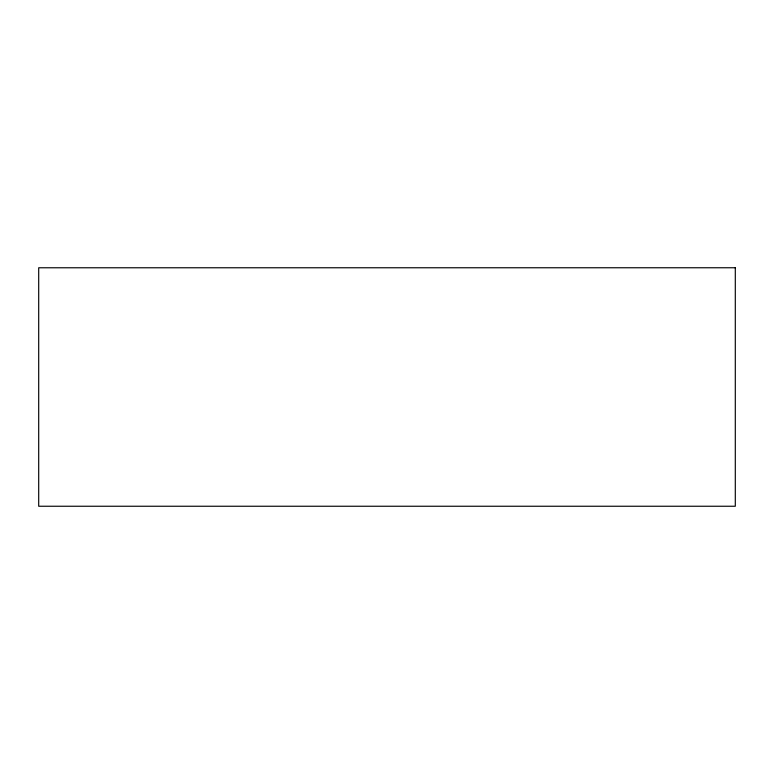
<?xml version="1.0" encoding="UTF-8"?>
<svg xmlns="http://www.w3.org/2000/svg" width="774" height="774" viewBox="0 0 774 774"><rect width="100%" height="100%" fill="white"/><g stroke="black" fill="none" stroke-linecap="round" stroke-linejoin="round"><path stroke-width="1.16" d="M735.3 267.756L38.7 267.775L38.7 506.244L735.3 506.244L735.3 267.756"/></g></svg>
